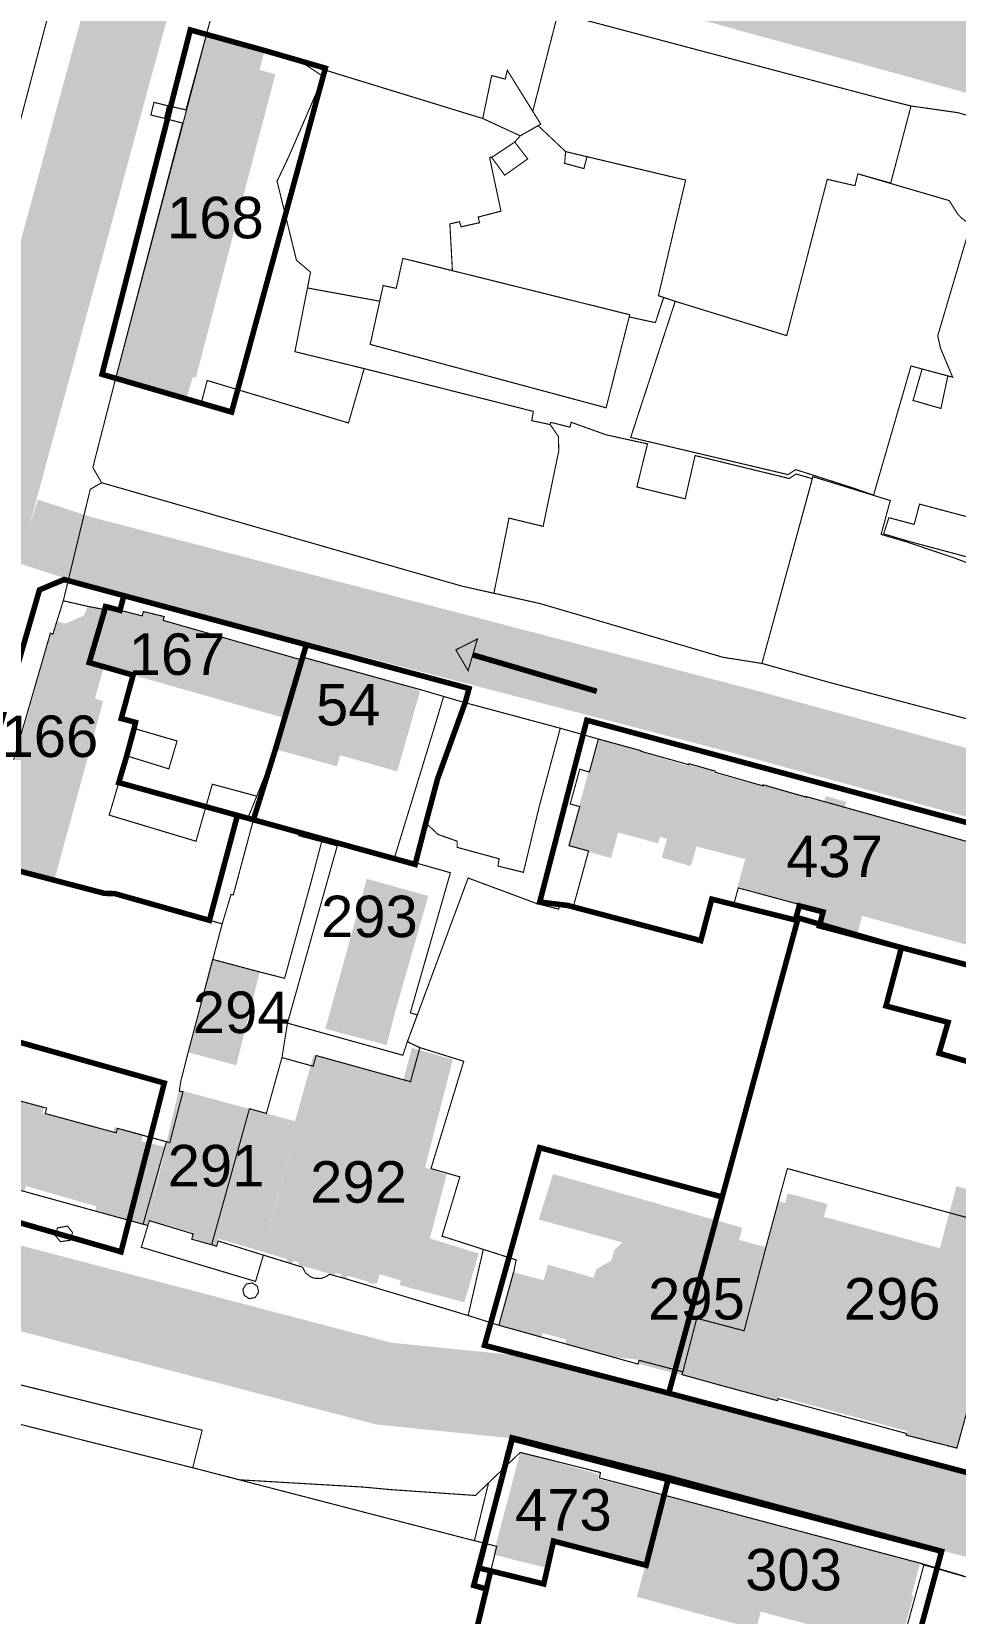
# Model space of a CAD drawing. Header units: millimetres. Extents: x 21689 to 31331, y 37531 to 43751.
# Drawn here: x 26386.4 to 26553.4, y 42319.8 to 42605.9 of the extents above; entities that cross this region are included whole.
import ezdxf

# ---------------------------------------------------------------- set-up
doc = ezdxf.new("R2010")
doc.units = ezdxf.units.MM
doc.linetypes.add('g5_084', pattern=[0.4, 0.2, -0.2])
doc.layers.add('0.1 ОКН', color=1, linetype='Continuous', lineweight=9, transparency=0.4)
doc.layers.add('00 Дороги', color=252, linetype='Continuous', lineweight=9, transparency=0.2)
for name, color, linetype, lineweight in [('0.15 - Видовые раскрытия', 22, 'Continuous', 9), ('00 границы ОКН', 1, 'Continuous', 40), ('00 номер ОКН', 7, 'Continuous', 15), ('00 Разраб границы', 5, 'g5_084', 50), ('CONTUR', 150, 'Continuous', 9)]:
    doc.layers.add(name, color=color, linetype=linetype, lineweight=lineweight)
doc.styles.get("Standard").update_dxf_attribs({"font": 'arial.ttf'})
doc.linetypes.add('474_2', pattern='A,1,-0.5,[222,geobl2.shx,S=0.1,R=0,X=0,Y=0],-0.5,3', length=5)

# ---------------------------------------------------------------- blocks, each defined once
blk = doc.blocks.new('участки все')
at = {"layer": 'CONTUR', "const_width": 0.2}
for points in [[(3535.69, 4979.91), (3531.26, 4962.97), (3527.57, 4949.39), (3524.25, 4950.14), (3523.53, 4950.32), (3522.68, 4950.53), (3521.78, 4950.75), (3521.23, 4948.46), (3522.13, 4948.23), (3522.99, 4948.03), (3523.7, 4947.86), (3526.96, 4946.99), (3514.78, 4900.52), (3510.73, 4884.71), (3512.32, 4881.96), (3510.27, 4880.78), (3505.39, 4860.61), (3503.5, 4854.58), (3503.06, 4854.76), (3491.11, 4813.44)], [(3490.14, 4919.13), (3514.9, 5012.83)], [(3670.47, 4976.43), (3744.9, 4957.65), (3737.73, 4929.24), (3724.21, 4933.05), (3712.88, 4936.21), (3709.51, 4936.63), (3694, 4941.02), (3678.15, 4945.78), (3667.08, 4948.89), (3658.65, 4950.09), (3652.86, 4951.54), (3600.73, 4965.36)], [(3670.58, 4816.57), (3639.75, 4825.19), (3639.74, 4825.09), (3631.94, 4827.32), (3631.88, 4827.13), (3623.21, 4829.61), (3623.26, 4829.8), (3618.53, 4831.15), (3618.48, 4830.96), (3609.83, 4833.39), (3609.86, 4833.49), (3602.13, 4835.61), (3595.24, 4837.56), (3583.83, 4840.63), (3578.05, 4842.17), (3574.15, 4843.31), (3570, 4844.53), (3548.66, 4850.41), (3548.52, 4849.9), (3523.46, 4857.06), (3523.63, 4857.76), (3519.87, 4858.67), (3519.66, 4857.88), (3513.03, 4859.56), (3512.91, 4859.01), (3509.82, 4859.6), (3505.39, 4860.61), (3510.27, 4880.78), (3512.32, 4881.96), (3512.32, 4881.96), (3577.46, 4863.26), (3591.57, 4860.11), (3624.63, 4850.4), (3631.69, 4849.28), (3638.03, 4847.5), (3643.54, 4845.94), (3671.74, 4838.47)], [(3670.58, 4816.57), (3639.75, 4825.19), (3639.74, 4825.09), (3631.94, 4827.32), (3631.88, 4827.13), (3623.21, 4829.61), (3623.26, 4829.8), (3618.53, 4831.15), (3618.48, 4830.96), (3609.83, 4833.39), (3609.86, 4833.49), (3602.13, 4835.61), (3600.5, 4829.65), (3598.76, 4830.14), (3597.04, 4823.86), (3598.76, 4823.39), (3596.82, 4816.33), (3600.35, 4815.35), (3597.61, 4805.31), (3597.61, 4805.31), (3599.97, 4804.67), (3620.5, 4799.17), (3622.5, 4806.61), (3626.56, 4805.52), (3627.42, 4808.69), (3642.61, 4804.56), (3641.94, 4802.07), (3648.89, 4800.18), (3672.31, 4793.83)], [(3669.72, 4776.93), (3663.98, 4778.72), (3665.37, 4784.17), (3654.32, 4787.16), (3655.41, 4791.23), (3657.22, 4797.92), (3648.89, 4800.18), (3648.16, 4800.37), (3641.94, 4802.07), (3642.61, 4804.56), (3627.42, 4808.69), (3626.56, 4805.52), (3622.5, 4806.61), (3620.5, 4799.17), (3599.97, 4804.67), (3597.61, 4805.31), (3596.57, 4805.47), (3595.18, 4805.81), (3594.95, 4804.86), (3591.08, 4805.82), (3578.58, 4810.47), (3567.6, 4780.87), (3569.87, 4779.8), (3577.79, 4777.33), (3571.86, 4757.92), (3577.08, 4756.43), (3573.87, 4745.71), (3587.26, 4741.41), (3586.84, 4739.32), (3584.14, 4729.59), (3609.3, 4722.57), (3609.48, 4723.25), (3617.4, 4721.18), (3619.92, 4730.85), (3628.48, 4728.59), (3632.5, 4744), (3634.75, 4752.29), (3636.3, 4757.93), (3636.3, 4757.93), (3677.64, 4746.65)], [(3474.52, 4760.37), (3519.82, 4747.86), (3520.68, 4747.64), (3519.5, 4743.7), (3540.15, 4737.52), (3541.57, 4742.27), (3548.64, 4740.09), (3549.19, 4739.07), (3549.98, 4738.4), (3550.7, 4738.1), (3551.96, 4738.05), (3552.93, 4738.41), (3553.49, 4738.81), (3554.35, 4738.58), (3555.55, 4738.25), (3556.45, 4738), (3578.58, 4731.35), (3584.14, 4729.59), (3609.3, 4722.57), (3609.48, 4723.25), (3617.4, 4721.18), (3617.25, 4720.67), (3625.04, 4718.5), (3634.52, 4715.95), (3634.6, 4716.32), (3657.85, 4710.01), (3657.77, 4709.72), (3666.94, 4707.38)], [(3668.14, 4684.26), (3660.21, 4686.59), (3602.32, 4701.98), (3602.51, 4702.96), (3588, 4706.6), (3579.91, 4698.81), (3564.55, 4699.87), (3559.59, 4700.33), (3537.26, 4701.64), (3528.8, 4703.82), (3530.5, 4710.62), (3489.6, 4720.83)], [(3575.84, 4657.35), (3583.75, 4689.6), (3578.58, 4690.92), (3563.11, 4694.92), (3528.8, 4703.82), (3487.92, 4714.11)]]:
    blk.add_lwpolyline(points, dxfattribs=at)
for points in [[(3535.69, 4979.91), (3539.99, 4982.53), (3595.15, 4968.18), (3594.82, 4966.88), (3590.27, 4949.14), (3585.66, 4956.54), (3585.29, 4954.95), (3582.84, 4955.6), (3581.22, 4947.83), (3543.7, 4959.36), (3531.26, 4962.97), (3535.69, 4979.91)], [(3594.82, 4966.88), (3600.73, 4965.36), (3652.86, 4951.54), (3658.65, 4950.09), (3654.98, 4936.15), (3649.03, 4937.82), (3648.52, 4935.68), (3643.51, 4936.83), (3636.18, 4908.56), (3616.02, 4914.77), (3612.98, 4915.78), (3617.9, 4936.69), (3596.21, 4941.84), (3591.24, 4946.53), (3591.7, 4946.81), (3590.27, 4949.14), (3594.82, 4966.88)], [(3531.26, 4962.97), (3543.7, 4959.36), (3548.85, 4957.77), (3552.41, 4955.41), (3546.13, 4940.88), (3544.04, 4936.49), (3547.54, 4922.2), (3550.09, 4920.03), (3547.26, 4905.66), (3559.79, 4902.6), (3556.95, 4892.77), (3531.41, 4900.45), (3530.24, 4896.05), (3527.27, 4896.89), (3514.78, 4900.52), (3531.26, 4962.97)], [(3548.85, 4957.77), (3581.22, 4947.83), (3588.01, 4944.7), (3587.01, 4943.57), (3582.84, 4940.79), (3582.71, 4940.87), (3582.47, 4940.74), (3584.51, 4931.07), (3580.4, 4930.01), (3580.64, 4928.98), (3577.29, 4928.24), (3577.03, 4929.17), (3575.28, 4928.77), (3575.74, 4920.31), (3566.78, 4922.54), (3565.58, 4917.11), (3563.23, 4917.62), (3563.01, 4916.64), (3562.59, 4914.79), (3549.54, 4917.18), (3550.09, 4920.03), (3547.54, 4922.2), (3544.04, 4936.49), (3546.13, 4940.88), (3552.41, 4955.41), (3548.85, 4957.77)], [(3582.84, 4955.6), (3585.29, 4954.95), (3585.66, 4956.54), (3591.7, 4946.81), (3588.01, 4944.7), (3581.22, 4947.83), (3582.84, 4955.6)], [(3521.23, 4948.46), (3521.78, 4950.75), (3522.68, 4950.53), (3523.53, 4950.32), (3524.25, 4950.14), (3524.09, 4949.5), (3523.87, 4948.53), (3523.7, 4947.86), (3522.99, 4948.03), (3522.13, 4948.23), (3521.23, 4948.46)], [(3591.24, 4946.53), (3596.21, 4941.84), (3596.02, 4939.72), (3599.51, 4938.77), (3600.07, 4940.92), (3617.9, 4936.69), (3612.98, 4915.78), (3613.92, 4915.47), (3612.44, 4910.91), (3607.7, 4911.94), (3607.8, 4912.34), (3575.74, 4920.31), (3575.28, 4928.77), (3577.03, 4929.17), (3577.29, 4928.24), (3580.64, 4928.98), (3580.4, 4930.01), (3584.51, 4931.07), (3582.47, 4940.74), (3582.71, 4940.87), (3582.84, 4940.79), (3585.2, 4937.57), (3589.34, 4940.52), (3587.01, 4943.57), (3588.01, 4944.7), (3591.24, 4946.53)], [(3582.84, 4940.79), (3587.01, 4943.57), (3589.34, 4940.52), (3585.2, 4937.57), (3582.84, 4940.79)], [(3607.97, 4890.15), (3616.02, 4914.77), (3636.18, 4908.56), (3643.51, 4936.83), (3648.52, 4935.68), (3649.03, 4937.82), (3665.56, 4932.98), (3667.12, 4930.5), (3667.63, 4929.97), (3669.4, 4928.57), (3663.48, 4908.53), (3663.99, 4906.25), (3666.18, 4901.04), (3658.65, 4903.07), (3651.88, 4879.72), (3648, 4881.07), (3637.8, 4884.33), (3636.42, 4883.43), (3607.97, 4890.15)], [(3560.86, 4906.98), (3561.09, 4907.95), (3563.01, 4916.64), (3563.23, 4917.62), (3565.58, 4917.11), (3566.78, 4922.54), (3607.8, 4912.34), (3607.62, 4911.65), (3605.92, 4904.97), (3603.53, 4895.51), (3560.86, 4906.98)], [(3514.78, 4900.52), (3527.27, 4896.89), (3530.24, 4896.05), (3531.41, 4900.45), (3556.95, 4892.77), (3559.79, 4902.6), (3590.37, 4894.86), (3590.08, 4893.18), (3593.41, 4892.48), (3594.9, 4890.33), (3594.97, 4887.74), (3592.14, 4874.07), (3585.97, 4875.56), (3583.24, 4861.97), (3577.46, 4863.26), (3512.32, 4881.96), (3510.73, 4884.71), (3514.78, 4900.52)], [(3660.65, 4902.53), (3659.02, 4896.84), (3664.06, 4895.39), (3665.31, 4901.28), (3660.65, 4902.53)], [(3593.41, 4892.48), (3593.55, 4892.88), (3596.99, 4892.01), (3597.21, 4892.89), (3603.55, 4890.62), (3611.01, 4888.98), (3609.08, 4881.19), (3617.82, 4879.05), (3619.61, 4886.88), (3636.63, 4882.72), (3637.85, 4883.54), (3640.81, 4882.69), (3631.69, 4849.28), (3624.63, 4850.4), (3591.57, 4860.11), (3583.24, 4861.97), (3585.97, 4875.56), (3592.14, 4874.07), (3594.97, 4887.74), (3594.9, 4890.33), (3593.41, 4892.48)], [(3640.9, 4883.06), (3654.9, 4878.74), (3653.24, 4872.61), (3657.91, 4871.24), (3666.58, 4868.32), (3671.83, 4866.32), (3681.76, 4863.79), (3675.12, 4837.58), (3671.74, 4838.47), (3643.54, 4845.94), (3638.03, 4847.5), (3631.69, 4849.28), (3640.9, 4883.06)], [(3653.71, 4872.71), (3658.41, 4871.31), (3668.18, 4868.7), (3683.08, 4864.63), (3684.87, 4872.42), (3669.98, 4875.49), (3660.19, 4878.09), (3659.22, 4874.42), (3654.64, 4875.64), (3653.71, 4872.71)], [(3512.91, 4859.01), (3513.03, 4859.56), (3519.66, 4857.88), (3519.87, 4858.67), (3523.63, 4857.76), (3523.46, 4857.06), (3548.51, 4849.9), (3543.74, 4833.7), (3540.36, 4825.28), (3539.07, 4825.63), (3537.14, 4826.15), (3532.33, 4827.44), (3529.39, 4817.12), (3513.69, 4821.85), (3516.85, 4832.56), (3517.64, 4832.33), (3524.47, 4830.21), (3525.96, 4835.26), (3518.19, 4837.52), (3518.45, 4838.62), (3515.87, 4839.33), (3517.02, 4843.48), (3518.02, 4847.17), (3510.09, 4849.44), (3512.91, 4859.01)], [(3548.13, 4818.7), (3538.76, 4821.29), (3543.74, 4833.7), (3548.66, 4850.41), (3570, 4844.53), (3574.15, 4843.31), (3572.48, 4837.72), (3565.31, 4814.28), (3555.16, 4817.16), (3554.91, 4816.3), (3552.09, 4817.04), (3547.98, 4818.12), (3548.13, 4818.7)], [(3578.05, 4842.17), (3583.83, 4840.63), (3595.24, 4837.56), (3591.46, 4823.5), (3588.57, 4811.5), (3583.97, 4812.64), (3584.19, 4813.95), (3576.59, 4816.02), (3576.61, 4817.13), (3573.15, 4818.35), (3570.94, 4820.42), (3573.06, 4828.39), (3577.84, 4841.59), (3578.05, 4842.17)], [(3539.76, 4821.01), (3548.13, 4818.7), (3547.98, 4818.12), (3552.09, 4817.04), (3551.97, 4816.55), (3550.63, 4811.43), (3550.09, 4809.41), (3545.4, 4792.34), (3541.29, 4793.38), (3532.42, 4795.75), (3534.12, 4802.18), (3535.72, 4807.51), (3536.13, 4807.43), (3539.76, 4821.01)], [(3567.6, 4780.87), (3566.78, 4778.42), (3545.92, 4784.23), (3553.39, 4810.87), (3554.8, 4815.87), (3555.16, 4817.16), (3575.38, 4811.43), (3568.13, 4786.09), (3569.39, 4785.71), (3567.6, 4780.87)], [(3678.41, 4814.5), (3694.4, 4810.12), (3694.22, 4809.44), (3693.2, 4805.25), (3693.74, 4805.14), (3691.25, 4796.62), (3690.9, 4796.71), (3689.36, 4791.09), (3689.81, 4791.02), (3687.6, 4783.6), (3686.55, 4779.91), (3685.54, 4776.27), (3684.31, 4771.38), (3672.08, 4774.71), (3669.72, 4776.93), (3663.98, 4778.72), (3665.37, 4784.16), (3654.32, 4787.15), (3655.42, 4791.23), (3657.22, 4797.92), (3672.32, 4793.83), (3677.82, 4814.26), (3678.41, 4814.5)], [(3490.7, 4813.56), (3492.81, 4812.95), (3512.79, 4807.71), (3514.76, 4807.64), (3534.12, 4802.18), (3532.42, 4795.75), (3527.96, 4778.96), (3526.61, 4773.61), (3526.36, 4771.95), (3527.02, 4771.79), (3524.64, 4762.61), (3515.17, 4765.21), (3514.96, 4764.39), (3502.1, 4767.89), (3502.38, 4768.86), (3497.27, 4770.24), (3497, 4769.28), (3486.77, 4772), (3487.37, 4774.07), (3490.62, 4773.17), (3492.99, 4781.76), (3484.6, 4784.08), (3482.14, 4784.77), (3490.7, 4813.56)], [(3478.35, 4785.85), (3484.6, 4784.08), (3492.99, 4781.76), (3490.62, 4773.17), (3487.37, 4774.07), (3486.77, 4772), (3497, 4769.28), (3497.27, 4770.24), (3502.38, 4768.86), (3502.1, 4767.89), (3514.96, 4764.39), (3515.17, 4765.21), (3524.03, 4762.78), (3519.82, 4747.86), (3474.52, 4760.37), (3472.33, 4764.17), (3478.35, 4785.85)], [(3569.86, 4779.78), (3567.6, 4780.87), (3566.78, 4778.42), (3545.92, 4784.23), (3544.92, 4778), (3550.57, 4776.43), (3551.1, 4778.37), (3568.16, 4773.64), (3569.86, 4779.78)], [(3573.87, 4745.71), (3577.08, 4756.43), (3571.86, 4757.92), (3577.79, 4777.33), (3569.87, 4779.8), (3568.16, 4773.64), (3551.1, 4778.37), (3550.57, 4776.43), (3544.92, 4778), (3542.11, 4767.91), (3539.04, 4768.75), (3532.47, 4745.08), (3532.21, 4744.15), (3533.11, 4743.88), (3533.39, 4744.83), (3541.57, 4742.28), (3548.64, 4740.09), (3549.19, 4739.07), (3549.98, 4738.4), (3550.7, 4738.1), (3551.96, 4738.05), (3552.93, 4738.41), (3553.49, 4738.81), (3554.35, 4738.58), (3555.55, 4738.25), (3556.45, 4738), (3578.58, 4731.35), (3581.32, 4743.31), (3573.87, 4745.71)], [(3636.3, 4757.93), (3677.64, 4746.65), (3676.71, 4744.03), (3675.34, 4738.65), (3673.05, 4729.43), (3670.18, 4718.69), (3668.56, 4713.26), (3666.94, 4707.38), (3657.77, 4709.72), (3657.85, 4710.01), (3634.6, 4716.32), (3634.52, 4715.95), (3625.04, 4718.5), (3617.25, 4720.67), (3617.4, 4721.18), (3619.92, 4730.85), (3628.48, 4728.59), (3632.5, 4744), (3634.75, 4752.29), (3636.3, 4757.93)], [(3533.39, 4744.83), (3533.11, 4743.88), (3532.21, 4744.15), (3528.61, 4745.16), (3528.88, 4746.11), (3520.94, 4748.51), (3519.5, 4743.7), (3540.15, 4737.52), (3541.57, 4742.28), (3533.39, 4744.83)], [(3504.88, 4744.71), (3503.95, 4745.81), (3504.36, 4747.21), (3506.15, 4747.52), (3507.06, 4746.37), (3506.64, 4744.96), (3504.88, 4744.71)], [(3504.36, 4747.21), (3506.15, 4747.52), (3507.06, 4746.37), (3506.64, 4744.96), (3504.88, 4744.71), (3503.95, 4745.81), (3504.36, 4747.21)], [(3539, 4734.4), (3538.08, 4735.02), (3537.86, 4736.12), (3538.48, 4737.04), (3539.56, 4737.25), (3540.48, 4736.64), (3540.7, 4735.55), (3540.08, 4734.61), (3539, 4734.4)], [(3538.48, 4737.04), (3539.56, 4737.25), (3540.48, 4736.64), (3540.7, 4735.55), (3540.08, 4734.61), (3539, 4734.4), (3538.08, 4735.02), (3537.86, 4736.12), (3538.48, 4737.04)], [(3495.22, 4719.42), (3530.5, 4710.62), (3528.8, 4703.82), (3487.92, 4714.11), (3489.6, 4720.83), (3495.22, 4719.42)], [(3588, 4706.6), (3602.51, 4702.96), (3602.32, 4701.98), (3660.21, 4686.59), (3660.98, 4686.25), (3655.51, 4666.38), (3658, 4665.81), (3654.07, 4651.62), (3650.83, 4640.32), (3576.78, 4660.86), (3583.75, 4689.6), (3579.72, 4690.64), (3582.28, 4701.09), (3588, 4706.6)], [(3655.51, 4666.38), (3660.98, 4686.25), (3668.18, 4684.18), (3686.32, 4679.13), (3683.45, 4676.92), (3681.74, 4674.66), (3676.09, 4652.98), (3676.69, 4651.21), (3677.75, 4650.07), (3681.95, 4647.62), (3677.15, 4633.47), (3675.42, 4633.89), (3652.39, 4639.89), (3650.83, 4640.32), (3654.07, 4651.62), (3658, 4665.81), (3655.51, 4666.38)]]:
    blk.add_lwpolyline(points, close=True, dxfattribs=at)
blk = doc.blocks.new('стрелка вид улицы')
at = {"layer": '0.15 - Видовые раскрытия', "linetype": '474_2'}
h = blk.add_hatch(color=256, dxfattribs=at)
h.dxf.hatch_style = 1
h.paths.add_polyline_path([(-23.36, -2.99), (-23.36, 2.99), (-26.54, 0)])
at = {"layer": '0.15 - Видовые раскрытия', "const_width": 0.2}
blk.add_lwpolyline([(-23.36, -2.99), (-23.36, 2.99), (-26.54, 0), (-23.36, -2.99)], dxfattribs=at)
at = {"layer": '0.15 - Видовые раскрытия', "linetype": '474_2', "const_width": 1}
blk.add_lwpolyline([(-23.36, 0), (0, 0)], dxfattribs=at)

msp = doc.modelspace()

# ---------------------------------------------------------------- hatches: boundary and pattern name
at = {"layer": '0.1 ОКН', "transparency": 33554585}
h = msp.add_hatch(color=1, dxfattribs=at)
h.dxf.hatch_style = 1
h.paths.add_polyline_path([(26401.56, 42543.3), (26414.4, 42539.48), (26415.54, 42543.44), (26416.1, 42543.29), (26427.2, 42585.77), (26430.5, 42598.18), (26427.62, 42598.99), (26428.55, 42602.47), (26417.96, 42605.42)])
h = msp.add_hatch(color=1, dxfattribs=at)
h.dxf.hatch_style = 1
h.paths.add_polyline_path([(26378.29, 42455.76), (26390.61, 42452.78), (26399.34, 42484.81), (26397.86, 42485.31), (26399.49, 42491.04), (26396.89, 42491.78), (26399.65, 42501.37), (26396.57, 42501.96), (26395.88, 42500.3), (26392.56, 42498.86), (26390.84, 42499.32), (26390.24, 42496.93), (26389.81, 42497.12)])
h = msp.add_hatch(color=1, dxfattribs=at)
h.dxf.hatch_style = 1
h.paths.add_polyline_path([(26396.89, 42491.78), (26431.85, 42481.84), (26434.96, 42492.33), (26410.2, 42499.42), (26410.37, 42500.11), (26406.62, 42501.03), (26406.41, 42500.24), (26399.78, 42501.92)])
h = msp.add_hatch(color=1, dxfattribs=at)
h.dxf.hatch_style = 1
h.paths.add_polyline_path([(26430.8, 42476.04), (26441.62, 42473.02), (26442.17, 42475.04), (26452.52, 42472.13), (26456.67, 42486.71), (26446.85, 42489.77), (26436.23, 42492.68), (26435.51, 42492.52)])
h = msp.add_hatch(color=1, dxfattribs=at)
h.dxf.hatch_style = 1
h.paths.add_polyline_path([(26484.88, 42458.22), (26483.36, 42458.63), (26488.76, 42477.96), (26491.6, 42477.17), (26496.5, 42475.82), (26496.46, 42475.67), (26500, 42474.61), (26504.89, 42473.14), (26505.01, 42473.43), (26509.64, 42472.18), (26509.55, 42471.87), (26518.13, 42469.49), (26518.23, 42469.78), (26529.64, 42466.63), (26530.01, 42467.65), (26533.72, 42466.6), (26533.47, 42465.63), (26552.91, 42460.26), (26557.28, 42459.03), (26557.06, 42458.25), (26560.64, 42457.28), (26560.87, 42458.05), (26561.33, 42457.92), (26560.13, 42453.57), (26556.5, 42440.48), (26536.55, 42446), (26535.58, 42442.37), (26528.76, 42444.19), (26528.54, 42444.25), (26529.25, 42446.92), (26514.03, 42451.27), (26515.45, 42456.25), (26506.62, 42458.53), (26505.6, 42454.98), (26500.32, 42456.51), (26501.3, 42459.92), (26500, 42460.25), (26499.69, 42459.09), (26492.45, 42461.06), (26491.16, 42456.43)])
h = msp.add_hatch(color=1, dxfattribs=at)
h.dxf.hatch_style = 1
h.paths.add_polyline_path([(26458.13, 42449.59), (26453.22, 42432.4), (26452.21, 42428.87), (26450.6, 42422.63), (26439.51, 42425.57), (26442.18, 42435.19), (26443.21, 42438.95), (26443.57, 42440.28), (26444.19, 42442.53), (26447, 42452.69)])
h = msp.add_hatch(color=1, dxfattribs=at)
h.dxf.hatch_style = 1
h.paths.add_polyline_path([(26427.68, 42435.94), (26423.4, 42418.97), (26414.71, 42421.32), (26418.97, 42438.25)])
h = msp.add_hatch(color=1, dxfattribs=at)
h.dxf.hatch_style = 1
h.paths.add_polyline_path([(26360.83, 42412.22), (26359.39, 42406.61), (26361.47, 42402.78), (26366.9, 42401.26), (26367.13, 42402.1), (26380.06, 42398.67), (26379.89, 42397.83), (26385.16, 42396.3), (26385.37, 42397.14), (26398.11, 42393.46), (26397.89, 42392.75), (26407.28, 42390.1), (26407.54, 42390.98), (26410.46, 42404.22), (26406.29, 42405.25), (26406.6, 42406.5), (26401.36, 42407.8), (26401.13, 42406.86), (26388.36, 42410.26), (26388.65, 42411.33), (26383.7, 42412.78), (26383.29, 42411.38), (26376.43, 42413.4), (26379.43, 42424.01), (26365.08, 42427.99), (26363.24, 42421.07), (26363.58, 42421.01), (26361.17, 42412.12)])
h = msp.add_hatch(color=1, dxfattribs=at)
h.dxf.hatch_style = 1
h.paths.add_polyline_path([(26462.55, 42420), (26457.55, 42400.49), (26461.45, 42399.19), (26458.4, 42387.65), (26467.23, 42384.93), (26464.65, 42376.1), (26452.94, 42379.21), (26453.14, 42380.06), (26449.34, 42381.16), (26448.93, 42379.61), (26448.01, 42379.48), (26447.26, 42379.66), (26447.31, 42379.81), (26443.6, 42380.9), (26443.49, 42380.64), (26443.13, 42380.38), (26442.54, 42380.59), (26442.39, 42380.81), (26442.36, 42381.15), (26441.41, 42381.4), (26441.14, 42381.09), (26440.37, 42381.26), (26435.53, 42382.63), (26434.76, 42382.79), (26434.64, 42383.07), (26434.64, 42383.34), (26433.74, 42383.62), (26433.62, 42383.31), (26433.35, 42383.16), (26432.68, 42383.28), (26432.52, 42383.55), (26432.57, 42383.92), (26428.26, 42385.22), (26430.8, 42394.68), (26434.48, 42408.73), (26434.05, 42408.85), (26437.38, 42420.8), (26453.62, 42416.33), (26455.15, 42422.12)])
h = msp.add_hatch(color=1, dxfattribs=at)
h.dxf.hatch_style = 1
h.paths.add_polyline_path([(26434.48, 42408.73), (26428.26, 42385.22), (26420.15, 42387.61), (26419.77, 42386.38), (26415.33, 42387.74), (26415.57, 42388.72), (26407.54, 42390.98), (26413.02, 42414.54)])
h = msp.add_hatch(color=1, dxfattribs=at)
h.dxf.hatch_style = 1
h.paths.add_polyline_path([(26479.77, 42382.92), (26488.01, 42380.53), (26488.5, 42382.09), (26491.23, 42383.66), (26491.76, 42385.57), (26493.22, 42386.93), (26478.08, 42391.07), (26480.7, 42399.31), (26514.9, 42389.58), (26514.3, 42387.38), (26519.12, 42386.07), (26521.37, 42394.4), (26522.64, 42394.06), (26523.11, 42395.81), (26528.52, 42394.35), (26530.29, 42393.87), (26529.67, 42391.56), (26550.62, 42385.9), (26553.61, 42397.1), (26565.79, 42393.91), (26553.79, 42349.58), (26544.59, 42352.07), (26544.79, 42352.79), (26521.58, 42359.06), (26521.39, 42358.34), (26495.96, 42365.02), (26496.15, 42365.73), (26491.67, 42366.19), (26482.88, 42368.64), (26483.08, 42369.36), (26478.79, 42370.55), (26478.59, 42369.83), (26470.76, 42372), (26473.36, 42381.58), (26478.97, 42380.08)])
h = msp.add_hatch(color=1, dxfattribs=at)
h.dxf.hatch_style = 1
h.paths.add_polyline_path([(26489.02, 42345), (26485.74, 42331.66), (26480.77, 42332.92), (26479.66, 42328.03), (26469.88, 42330.47), (26474.75, 42348.96)])
h = msp.add_hatch(color=1, dxfattribs=at)
h.dxf.hatch_style = 1
h.paths.add_polyline_path([(26485.74, 42331.66), (26497.36, 42328.66), (26500.73, 42341.1), (26488.82, 42344.2)])
h = msp.add_hatch(color=1, dxfattribs=at)
h.dxf.hatch_style = 1
h.paths.add_polyline_path([(26547.05, 42329.04), (26545.49, 42323.06), (26545.83, 42322.99), (26541.37, 42306.48), (26528.34, 42310), (26528.98, 42312.3), (26528.62, 42312.4), (26528.26, 42313.09), (26528.86, 42315.06), (26529.55, 42315.51), (26529.83, 42315.44), (26530.24, 42316.93), (26518.24, 42320.17), (26517.37, 42316.95), (26495.84, 42322.84), (26500.73, 42341.1)])

# ---------------------------------------------------------------- linework, layer by layer
at = {"layer": '00 границы ОКН', "const_width": 1, "flags": 128}
msp.add_lwpolyline([(26399.14, 42543.93), (26415.1, 42606.21), (26428.47, 42602.5), (26439.52, 42599.29), (26422.57, 42537.1), (26399.14, 42543.93)], close=True, dxfattribs=at)
at = {"layer": '00 границы ОКН', "const_width": 1}
for points in [[(26486.79, 42481.37), (26566.09, 42460.01), (26559.06, 42436.19), (26528.84, 42444.17), (26529.5, 42446.7), (26525.2, 42447.81), (26524.49, 42445.24), (26509.38, 42449.02), (26507.39, 42441.51), (26483.3, 42447.88), (26478.28, 42448.49), (26486.79, 42481.37)], [(26525, 42445.62), (26543.66, 42440.22), (26540.87, 42429.7), (26552.1, 42426.73), (26550.47, 42421.14), (26556.46, 42419.41), (26559.05, 42417.06), (26574.96, 42412.72), (26556.72, 42345), (26501.6, 42359.67), (26525, 42445.62)], [(26357.41, 42430.71), (26410.4, 42415.75), (26402.58, 42385.23), (26350.13, 42400.32), (26357.41, 42430.71)], [(26467.26, 42328.06), (26479.01, 42325.17), (26480.77, 42332.92), (26497.51, 42328.54), (26501.57, 42344.4), (26473.28, 42351.6), (26467.26, 42328.06)]]:
    msp.add_lwpolyline(points, close=True, dxfattribs=at)
at = {"layer": '00 Дороги', "lineweight": 9}
for points, const_width in [([(26888.17, 43707.31), (26760.97, 43499.07), (26754.96, 43490.1), (26747.82, 43481.63), (26736.15, 43474.54), (26724.26, 43469.15), (26647.12, 43443.67), (26625.06, 43424.21), (26617.91, 43409.71), (26533.94, 43117.5), (26470.93, 42878.98), (26413.5, 42646.41), (26345.5, 42395.97)], 15), ([(26419.27, 42638.95), (26425.35, 42637.34), (26623.22, 42582.93)], 13), ([(26385.69, 42515.55), (26395.66, 42512.31), (26515.21, 42481.12), (26592.2, 42460.06)], 12), ([(26101.4, 42452.9), (26450.08, 42361.4), (26477.25, 42358.65), (26916.67, 42241.41), (27209.67, 42163.19), (27248.19, 42163.46), (27338.92, 42181.38), (27728.05, 42310.08), (27918.42, 42378.46), (27933.18, 42379.47), (28006.41, 42367.8), (28286.21, 42269.93), (28397.4, 42183.6), (28415.85, 42173.45), (28479.19, 42149.61), (28700.42, 42082.61), (28922.82, 42018.07), (28993.36, 42002.36), (29175.45, 42002.36), (29258.56, 41994.54), (29507.76, 41985.48)], 15)]:
    msp.add_lwpolyline(points, dxfattribs=dict(at, const_width=const_width))
at = {"layer": '00 Разраб границы', "ltscale": 5, "const_width": 1}
for points in [[(26403.09, 42503.9), (26392.29, 42506.81), (26387.84, 42504.95), (26373.94, 42456.93), (26378.41, 42455.64), (26379.56, 42455.31), (26399.54, 42450.07), (26401.5, 42450), (26418.56, 42445.18), (26423.62, 42464.16), (26402.17, 42470.09), (26403.6, 42474.92), (26404.95, 42479.9), (26405.2, 42480.98), (26402.62, 42481.68), (26404.77, 42489.53), (26396.83, 42491.8), (26399.65, 42501.37), (26399.78, 42501.92), (26402.4, 42501.25), (26403.09, 42503.9)], [(26403.09, 42503.9), (26392.29, 42506.81), (26387.84, 42504.95), (26373.94, 42456.93), (26378.41, 42455.64), (26379.56, 42455.31), (26399.54, 42450.07), (26401.5, 42450), (26418.56, 42445.18), (26423.62, 42464.16), (26402.17, 42470.09), (26403.6, 42474.92), (26404.95, 42479.9), (26405.2, 42480.98), (26402.62, 42481.68), (26404.77, 42489.53), (26396.83, 42491.8), (26399.65, 42501.37), (26399.78, 42501.92), (26402.4, 42501.25), (26403.09, 42503.9)], [(26403.09, 42503.9), (26402.4, 42501.25), (26399.78, 42501.92), (26399.65, 42501.37), (26396.83, 42491.8), (26404.77, 42489.53), (26402.62, 42481.68), (26405.2, 42480.98), (26404.95, 42479.9), (26403.61, 42474.94), (26402.17, 42470.09), (26423.62, 42464.16), (26426.51, 42463.37), (26430.48, 42476.06), (26435.26, 42492.25), (26435.41, 42492.77), (26436.09, 42495.02), (26403.09, 42503.9)], [(26403.09, 42503.9), (26402.4, 42501.25), (26399.78, 42501.92), (26399.65, 42501.37), (26396.83, 42491.8), (26404.77, 42489.53), (26402.62, 42481.68), (26405.2, 42480.98), (26404.95, 42479.9), (26403.61, 42474.94), (26402.17, 42470.09), (26423.62, 42464.16), (26426.51, 42463.37), (26430.48, 42476.06), (26435.26, 42492.25), (26435.41, 42492.77), (26436.09, 42495.02), (26403.09, 42503.9)], [(26436.09, 42495.02), (26435.41, 42492.77), (26435.25, 42492.26), (26430.48, 42476.06), (26426.51, 42463.37), (26455.75, 42455.3), (26457.68, 42462.78), (26459.8, 42470.75), (26464.79, 42484.53), (26465.5, 42487.1), (26436.09, 42495.02)], [(26436.09, 42495.02), (26435.41, 42492.77), (26435.25, 42492.26), (26430.48, 42476.06), (26426.51, 42463.37), (26455.75, 42455.3), (26457.68, 42462.78), (26459.8, 42470.75), (26464.79, 42484.53), (26465.5, 42487.1), (26436.09, 42495.02)], [(26501.6, 42359.67), (26511.26, 42395.15), (26478.25, 42404.07), (26468.29, 42368.32), (26501.6, 42359.67)], [(26501.6, 42359.67), (26511.26, 42395.15), (26478.25, 42404.07), (26468.29, 42368.32), (26501.6, 42359.67)]]:
    msp.add_lwpolyline(points, dxfattribs=at)
at = {"layer": '00 Разраб границы', "ltscale": 7, "const_width": 1, "flags": 128}
for points in [[(26468.64, 42324.25), (26463.53, 42303.22), (26537.57, 42282.68), (26544.74, 42308.17), (26550.93, 42331.07), (26473.32, 42351.4), (26466.34, 42324.9), (26468.64, 42324.25)], [(26469.41, 42327.53), (26463.53, 42303.22), (26537.57, 42282.68), (26544.74, 42308.17), (26550.93, 42331.07), (26501.57, 42344.4), (26497.51, 42328.54), (26480.77, 42332.92), (26479.01, 42325.17), (26469.41, 42327.53)]]:
    msp.add_lwpolyline(points, dxfattribs=at)

# ---------------------------------------------------------------- block references
at = {"layer": '0.15 - Видовые раскрытия', "rotation": 343.5987132062077}
msp.add_blockref('стрелка вид улицы', (26488.58, 42486.6), dxfattribs=at)
at = {"layer": 'CONTUR'}
msp.add_blockref('участки все', (22886.75, 37642.36), dxfattribs=at)

# ---------------------------------------------------------------- texts
at = {"layer": '00 номер ОКН', "color": 4, "char_height": 7.5, "attachment_point": 1}
for s, width, insert in [('{\\C7;168}', 7.5, (26410.9, 42576.02)), ('{\\C7;167}', 7.5, (26403.96, 42497.07)), ('{\\C7;54}', 7.5, (26437.84, 42487.94)), ('{\\C7;166}', 7.5, (26380.98, 42482.22)), ('{\\C7;437}', 7.5, (26522.84, 42460.5)), ('{\\C7;293}', 7.5, (26438.74, 42449.64)), ('{\\C7;294}', 7.5, (26415.56, 42432.3)), ('{\\C7;291}', 7.5, (26411.01, 42404.57)), ('{\\C7;292}', 7.5, (26436.77, 42401.62)), ('{\\C7;295}', 7.5, (26497.87, 42380.49)), ('{\\C7;296}', 7.5, (26533.25, 42380.49)), ('{\\C7;473}', 4.7915, (26473.81, 42342.33)), ('{\\C7;303}', 4.7915, (26515.42, 42331.51))]:
    msp.add_mtext_dynamic_manual_height_columns(s, width=width, gutter_width=12.5, heights=[0], dxfattribs=dict(at, insert=insert))

doc.saveas('drawing.dxf')
